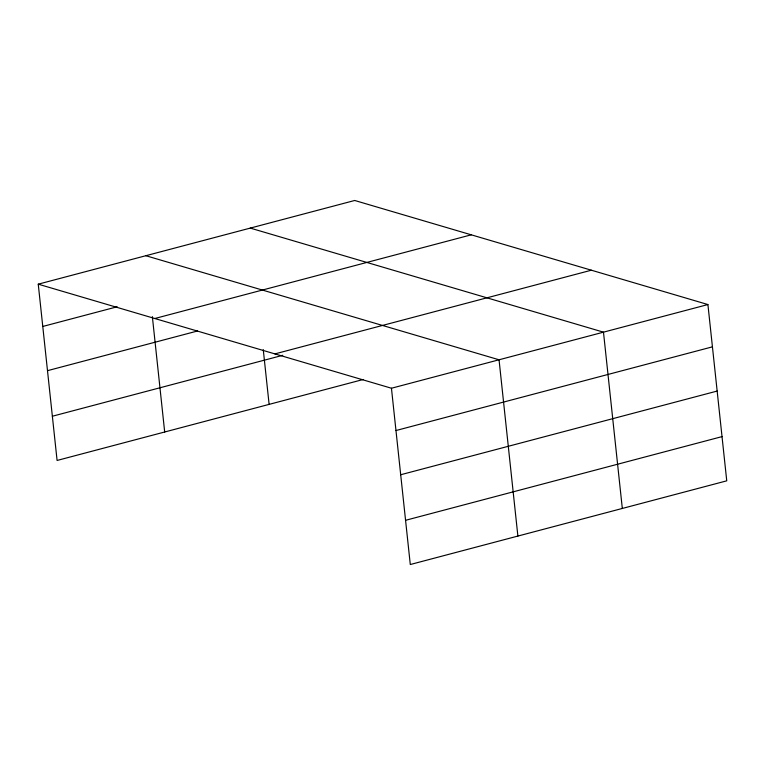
<?xml version="1.0" encoding="UTF-8"?>
<svg xmlns="http://www.w3.org/2000/svg" width="765" height="765" viewBox="0 0 765 765"><rect width="100%" height="100%" fill="white"/><g stroke="black" fill="none" stroke-linecap="round" stroke-linejoin="round"><path stroke-width="1.15" d="M38.25 284.169L354.711 200.478L707.912 304.547L726.75 480.831L410.289 564.522L391.451 388.238L38.25 284.169L57.088 460.454L363.222 379.488M42.773 326.454L117.169 306.784M154.807 318.508L471.269 234.817M47.497 370.671L197.552 330.987M274.893 353.899L591.355 270.208M52.364 416.236L282.754 355.304M391.451 388.238L707.912 304.547M395.974 430.532L712.425 346.841M400.697 474.749L717.159 391.058M405.565 520.305L722.026 436.614M250.279 228.094L603.48 332.163L622.318 508.448M145.847 255.711L499.048 359.789L517.886 536.074M263.265 349.643L269.117 404.379M152.359 316.624L164.685 431.995"/></g></svg>
